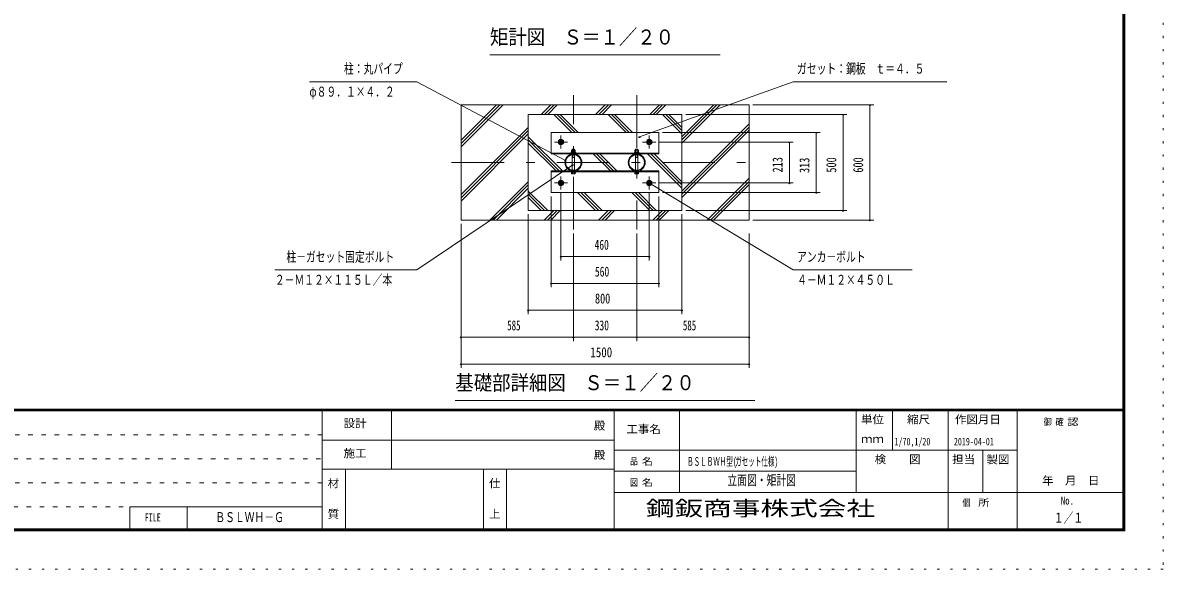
# Model space of a CAD drawing. Units: millimetres, scale not verified, with parts at other scales. Extents: x -31991 to 32006, y -14700 to 14700.
# Drawn here: x 11216 to 32006, y -14700 to -4742 of the extents above; entities that cross this region are included whole.
import ezdxf
from ezdxf.enums import TextEntityAlignment as Align

# ---------------------------------------------------------------- set-up
doc = ezdxf.new("R2010")
doc.units = ezdxf.units.MM
doc.header["$LTSCALE"] = 80
for name, pattern in [('USER1', [3, 1, -2]), ('USER3', [24, 12, -5, 2, -5]), ('USER4', [3, 0.5, -2.5])]:
    doc.linetypes.add(name, pattern=pattern)
doc.layers.add('0-1_0-F1TEXT', color=7, linetype='Continuous')
doc.layers.add('0-E_2-5DIM', color=7, linetype='Continuous')
for name, color, linetype, lineweight in [('0-6_2-02BOLD', 7, 'Continuous', 18), ('0-8_2-22CENTER', 3, 'USER3', 18), ('0-9_2-42THIN', 4, 'Continuous', 18), ('0-A_2-52DIM', 3, 'Continuous', 18), ('0-B_2-62HATCH', 2, 'Continuous', 18), ('0-C_F-F1PAPER', 5, 'Continuous', 18), ('0-D_F-E_J_ADD', 5, 'USER4', 18)]:
    doc.layers.add(name, color=color, linetype=linetype, lineweight=lineweight)
doc.styles.add('ＭＳ ゴシック', font='')
doc.styles.get('ＭＳ ゴシック').set_extended_font_data('MS Gothic')

msp = doc.modelspace()

# ---------------------------------------------------------------- linework, layer by layer
at = {"layer": '0-6_2-02BOLD'}
for p, q in [((21232.06, -7062.05), (21232.06, -7052.14)), ((21235.88, -7097.05), (21235.88, -7065.21)), ((21270.23, -7097.05), (21270.23, -7065.21)), ((22387.06, -7052.14), (22429.06, -7052.14)), ((22390.88, -7065.21), (22390.88, -7097.05)), ((22425.24, -7097.05), (22425.24, -7065.21)), ((22442.41, -7065.21), (22442.41, -7097.05)), ((20850.56, -7115.6), (22810.57, -7115.6)), ((21215.44, -7107.54), (21215.44, -7097.05)), ((21232.06, -7426.75), (21232.06, -7147.44)), ((21274.06, -7198.09), (21232.06, -7198.09)), ((21242.56, -7107.54), (21253.06, -7097.05)), ((21253.06, -7107.54), (21263.56, -7097.05)), ((21274.06, -7147.44), (21274.06, -7426.75)), ((21295.06, -7107.54), (21295.06, -7115.6)), ((22366.06, -7107.54), (22366.06, -7115.6)), ((22370.44, -7097.05), (22370.44, -7107.54)), ((22387.06, -7426.75), (22387.06, -7147.44)), ((22387.06, -7198.09), (22429.06, -7198.09)), ((22397.56, -7107.54), (22408.06, -7097.05)), ((22408.06, -7107.54), (22418.56, -7097.05)), ((22429.06, -7147.44), (22429.06, -7426.75)), ((22810.57, -7458.6), (20850.56, -7458.6)), ((21235.88, -7491.48), (21235.88, -7466.65)), ((21270.23, -7466.65), (21270.23, -7491.48)), ((22366.06, -7466.65), (22366.06, -7458.6)), ((22390.88, -7491.48), (22390.88, -7466.65)), ((22425.24, -7466.65), (22425.24, -7491.48))]:
    msp.add_line(p, q, dxfattribs=at)
for points in [[(19205.56, -8337.1), (19205.56, -6237.1), (24455.56, -6237.1), (24455.56, -8337.1)], [(20430.56, -8162.1), (23230.56, -8162.1), (23230.56, -6412.1), (20430.56, -6412.1)], [(20850.56, -7131.35), (20850.56, -6739.35), (22810.57, -6739.35), (22810.57, -7131.35)], [(21042.74, -6944.1), (21008.39, -6944.1), (20991.21, -6914.35), (21008.39, -6884.6), (21042.74, -6884.6), (21059.92, -6914.35)], [(22652.74, -6944.1), (22618.39, -6944.1), (22601.21, -6914.35), (22618.39, -6884.6), (22652.74, -6884.6), (22669.91, -6914.35)], [(22810.57, -7834.85), (22810.57, -7442.85), (20850.56, -7442.85), (20850.56, -7834.85)], [(21042.74, -7630.1), (21059.92, -7659.85), (21042.74, -7689.6), (21008.39, -7689.6), (20991.21, -7659.85), (21008.39, -7630.1)], [(22618.39, -7689.6), (22652.74, -7689.6), (22669.91, -7659.85), (22652.74, -7630.1), (22618.39, -7630.1), (22601.21, -7659.85)]]:
    msp.add_lwpolyline(points, close=True, dxfattribs=at)
for points in [[(21281.93, -7062.05), (21224.19, -7062.05), (21218.71, -7065.21), (21218.71, -7097.05)], [(21274.06, -7062.05), (21274.06, -7052.14), (21232.06, -7052.14), (21239.06, -7045.14), (21267.06, -7045.14), (21274.06, -7052.14)], [(21281.93, -7062.05), (21287.41, -7065.21), (21287.41, -7097.05)], [(22442.41, -7065.21), (22436.94, -7062.05), (22379.19, -7062.05), (22373.71, -7065.21), (22373.71, -7097.05)], [(22429.06, -7062.05), (22429.06, -7052.14), (22422.06, -7045.14), (22394.07, -7045.14), (22387.06, -7052.14), (22387.06, -7062.05)], [(21295.06, -7107.54), (21211.06, -7107.54), (21211.06, -7115.6)], [(21215.44, -7097.05), (21290.68, -7097.05), (21290.68, -7107.54)], [(22366.06, -7107.54), (22450.06, -7107.54), (22450.06, -7115.6)], [(22445.69, -7107.54), (22445.69, -7097.05), (22370.44, -7097.05)], [(21295.06, -7458.6), (21295.06, -7466.65), (21211.06, -7466.65), (21211.06, -7458.6)], [(21218.71, -7466.65), (21218.71, -7491.48), (21224.19, -7494.65), (21281.93, -7494.65), (21287.41, -7491.48), (21287.41, -7466.65)], [(22366.06, -7466.65), (22450.06, -7466.65), (22450.06, -7458.6)], [(22436.94, -7494.65), (22379.19, -7494.65), (22373.71, -7491.48), (22373.71, -7466.65)], [(22442.41, -7466.65), (22442.41, -7491.48), (22436.94, -7494.65)]]:
    msp.add_lwpolyline(points, dxfattribs=at)
for centre, radius in [((21025.56, -6914.35), 49), ((21025.56, -6914.35), 37.62), ((21025.56, -6914.35), 28.88), ((21025.56, -6914.35), 21), ((22635.56, -6914.35), 49), ((22635.56, -6914.35), 37.62), ((22635.56, -6914.35), 28.88), ((22635.56, -6914.35), 21), ((21253.06, -7287.1), 155.93), ((21253.06, -7287.1), 141.22), ((22408.06, -7287.1), 155.93), ((22408.06, -7287.1), 141.22), ((21025.56, -7659.85), 49), ((21025.56, -7659.85), 37.62), ((21025.56, -7659.85), 28.88), ((21025.56, -7659.85), 21), ((22635.56, -7659.85), 49), ((22635.56, -7659.85), 37.62), ((22635.56, -7659.85), 28.88), ((22635.56, -7659.85), 21)]:
    msp.add_circle(centre, radius, dxfattribs=at)
for centre, radius, start, end in [((21227.3, -7075.29), 13.24, 49.5701, 90), ((21253.06, -7110.27), 48.23, 69.13593, 110.86406), ((21278.83, -7075.29), 13.24, 90, 130.42989), ((22382.3, -7075.29), 13.24, 49.5701, 90), ((22408.06, -7110.27), 48.23, 69.13593, 110.86406), ((22433.83, -7075.29), 13.24, 90, 130.42989), ((21227.3, -7481.41), 13.24, 270, 310.42989), ((21253.06, -7446.42), 48.23, 249.13593, 290.86406), ((21278.83, -7481.41), 13.24, 229.5701, 270), ((22382.3, -7481.41), 13.24, 270, 310.42989), ((22408.06, -7446.42), 48.23, 249.13593, 290.86406), ((22433.83, -7481.41), 13.24, 229.5701, 270)]:
    msp.add_arc(centre, radius, start, end, dxfattribs=at)
at = {"layer": '0-8_2-22CENTER'}
for p, q in [((21253.06, -8512.1), (21253.06, -6062.09)), ((22408.06, -6062.1), (22408.06, -8512.1)), ((21025.56, -6794.84), (21025.56, -7033.85)), ((22635.56, -6794.84), (22635.56, -7033.85)), ((21145.07, -6914.35), (20906.05, -6914.35)), ((22516.05, -6914.35), (22755.07, -6914.35)), ((19030.56, -7287.1), (24630.56, -7287.1)), ((21145.07, -7659.85), (20906.05, -7659.85)), ((21025.56, -7779.35), (21025.56, -7540.34)), ((22755.07, -7659.85), (22516.05, -7659.85)), ((22635.56, -7540.34), (22635.56, -7779.35))]:
    msp.add_line(p, q, dxfattribs=at)
at = {"layer": '0-9_2-42THIN'}
for p, q in [((21237.31, -7046.89), (21237.31, -7062.05)), ((21268.81, -7062.05), (21268.81, -7046.89)), ((22392.31, -7046.89), (22392.31, -7062.05)), ((22423.81, -7062.05), (22423.81, -7046.89))]:
    msp.add_line(p, q, dxfattribs=at)
for points in [[(21232.06, -7207.18), (21237.31, -7198.09), (21237.31, -7146.75)], [(21268.81, -7146.75), (21268.81, -7198.09), (21274.06, -7207.18)], [(22392.31, -7146.75), (22392.31, -7198.09), (22387.06, -7207.18)], [(22429.06, -7207.18), (22423.81, -7198.09), (22423.81, -7146.75)]]:
    msp.add_lwpolyline(points, dxfattribs=at)
for centre in [(21025.56, -6914.35), (22635.56, -6914.35), (21025.56, -7659.85), (22635.56, -7659.85)]:
    msp.add_circle(centre, 15.75, dxfattribs=at)
at = {"layer": '0-A_2-52DIM'}
for p, q in [((19730.56, -5327.1), (23930.56, -5327.1)), ((25260.56, -5817.1), (22458.84, -6820.08)), ((28060.56, -5817.1), (25260.55, -5817.1)), ((26240.56, -6412.1), (23300.56, -6412.1)), ((24525.56, -6237.1), (26730.56, -6237.1)), ((26184.56, -6412.1), (26156.56, -6412.1)), ((26170.56, -6412.1), (26170.56, -8162.1)), ((26674.56, -6237.1), (26646.56, -6237.1)), ((26660.56, -6237.1), (26660.56, -8337.1)), ((22472.84, -6820.08), (22444.84, -6820.08)), ((25750.56, -6739.35), (22880.57, -6739.35)), ((25694.56, -6739.35), (25666.56, -6739.35)), ((25680.56, -7834.85), (25680.56, -6739.35)), ((22825.07, -6914.35), (25260.56, -6914.35)), ((25204.56, -6914.35), (25176.56, -6914.35)), ((25190.56, -6914.35), (25190.56, -7659.85)), ((21122.21, -7251.66), (21094.21, -7251.66)), ((21255.81, -7329.82), (21227.81, -7329.82)), ((22656.28, -7667.12), (22628.28, -7667.12)), ((22642.28, -7667.12), (25260.56, -9247.1)), ((25260.56, -7659.85), (22825.07, -7659.85)), ((25204.56, -7659.85), (25176.56, -7659.85)), ((21025.56, -9072.1), (21025.56, -7849.36)), ((22635.56, -7849.36), (22635.56, -9072.1)), ((22880.57, -7834.85), (25750.56, -7834.85)), ((25694.56, -7834.85), (25666.56, -7834.85)), ((20850.56, -7904.85), (20850.56, -9562.1)), ((22810.57, -9562.1), (22810.57, -7904.85)), ((20430.56, -10052.1), (20430.56, -8232.09)), ((23230.56, -8232.09), (23230.56, -10052.1)), ((26240.56, -8162.1), (23300.56, -8162.1)), ((26184.56, -8162.1), (26156.56, -8162.1)), ((19205.56, -11032.09), (19205.56, -8407.1)), ((26730.56, -8337.1), (24525.56, -8337.1)), ((26674.56, -8337.1), (26646.56, -8337.1)), ((21253.06, -10542.1), (21253.06, -8582.1)), ((22408.06, -8582.1), (22408.06, -10542.1)), ((24455.56, -8582.1), (24455.56, -11032.1)), ((21039.56, -9002.1), (21011.56, -9002.1)), ((22635.56, -9002.1), (21025.56, -9002.1)), ((22649.56, -9002.1), (22621.56, -9002.1)), ((25260.56, -9247.1), (27430.57, -9247.1)), ((20864.56, -9492.1), (20836.56, -9492.1)), ((20850.56, -9492.1), (22810.57, -9492.1)), ((22824.57, -9492.1), (22796.57, -9492.1)), ((20444.56, -9982.1), (20416.56, -9982.1)), ((23230.56, -9982.09), (20430.56, -9982.09)), ((23244.56, -9982.1), (23216.56, -9982.1)), ((19219.56, -10472.1), (19191.56, -10472.1)), ((19205.56, -10472.1), (24455.56, -10472.1)), ((21267.06, -10472.1), (21239.06, -10472.1)), ((22422.06, -10472.1), (22394.06, -10472.1)), ((24469.56, -10472.1), (24441.56, -10472.1)), ((19219.56, -10962.1), (19191.56, -10962.1)), ((24455.56, -10962.1), (19205.56, -10962.1)), ((24469.56, -10962.1), (24441.56, -10962.1)), ((24560.56, -11627.09), (19100.56, -11627.09))]:
    msp.add_line(p, q, dxfattribs=at)
for points in [[(21108.21, -7251.66), (18400.56, -5817.1), (16440.55, -5817.1)], [(21241.81, -7329.82), (18400.56, -9247.1), (15810.55, -9247.1)]]:
    msp.add_lwpolyline(points, dxfattribs=at)
for centre in [(26170.56, -6412.1), (26660.56, -6237.1), (22458.84, -6820.08), (25680.56, -6739.35), (25190.56, -6914.35), (21108.21, -7251.66), (21241.81, -7329.82), (22642.28, -7667.12), (25190.56, -7659.85), (25680.56, -7834.85), (26170.56, -8162.1), (26660.56, -8337.1), (21025.56, -9002.1), (22635.56, -9002.1), (20850.56, -9492.1), (22810.57, -9492.1), (20430.56, -9982.1), (23230.56, -9982.1), (19205.56, -10472.1), (21253.06, -10472.1), (22408.06, -10472.1), (24455.56, -10472.1), (19205.56, -10962.1), (24455.56, -10962.1)]:
    msp.add_arc(centre, 14, 180, 0, dxfattribs=at)
at = {"layer": '0-B_2-62HATCH'}
for p, q in [((19851.32, -6237.1), (19205.56, -6882.85)), ((19205.56, -6942.25), (19910.71, -6237.1)), ((19970.11, -6237.1), (19205.56, -7001.65)), ((20666.27, -6412.1), (20841.27, -6237.1)), ((20900.67, -6237.1), (20725.67, -6412.1)), ((20785.06, -6412.1), (20960.06, -6237.1)), ((21223.42, -6739.35), (20896.16, -6412.1)), ((20955.56, -6412.1), (21282.81, -6739.35)), ((21342.21, -6739.35), (21014.96, -6412.1)), ((21831.21, -6237.1), (21656.21, -6412.1)), ((21715.61, -6412.1), (21890.61, -6237.1)), ((21950.01, -6237.1), (21775, -6412.1)), ((21886.12, -6412.1), (22213.36, -6739.35)), ((22272.76, -6739.35), (21945.51, -6412.1)), ((22004.9, -6412.1), (22332.16, -6739.35)), ((22646.16, -6412.1), (22821.17, -6237.1)), ((22880.57, -6237.1), (22705.56, -6412.1)), ((22764.96, -6412.1), (22939.96, -6237.1)), ((22876.06, -6412.1), (23230.56, -6766.6)), ((22935.46, -6412.1), (23230.56, -6707.2)), ((23230.56, -6647.8), (22994.86, -6412.1)), ((23230.56, -6817.65), (23811.11, -6237.1)), ((23870.51, -6237.1), (23230.56, -6877.05)), ((23230.56, -6936.44), (23929.91, -6237.1)), ((19205.56, -7872.8), (20430.56, -6647.8)), ((24455.56, -6582.6), (23230.56, -7807.6)), ((23230.56, -7867), (24455.56, -6642)), ((20430.56, -6707.2), (19205.56, -7932.2)), ((19205.56, -7991.6), (20430.56, -6766.6)), ((20430.56, -6817.65), (21055.76, -7442.85)), ((24455.56, -6701.39), (23230.56, -7926.39)), ((20996.36, -7442.85), (20430.56, -6877.05)), ((20430.56, -6936.44), (20936.96, -7442.85)), ((21926.92, -7442.85), (21615.41, -7131.35)), ((21674.81, -7131.35), (21986.31, -7442.85)), ((22045.71, -7442.85), (21734.2, -7131.35)), ((23230.56, -7756.55), (22605.36, -7131.35)), ((22664.76, -7131.35), (23230.56, -7697.15)), ((23230.56, -7637.75), (22724.16, -7131.35)), ((20430.56, -7637.75), (19731.21, -8337.1)), ((23691.01, -8337.1), (24455.56, -7572.55)), ((24455.56, -7631.95), (23750.41, -8337.1)), ((23809.81, -8337.1), (24455.56, -7691.34)), ((19790.61, -8337.1), (20430.56, -7697.15)), ((20430.56, -7756.55), (19850.01, -8337.1)), ((20785.05, -8162.1), (20430.56, -7807.6)), ((20430.56, -7867), (20725.67, -8162.1)), ((21328.97, -7834.85), (21656.21, -8162.1)), ((21715.61, -8162.1), (21388.36, -7834.85)), ((21447.76, -7834.85), (21775, -8162.1)), ((22646.16, -8162.1), (22318.91, -7834.85)), ((22378.31, -7834.85), (22705.55, -8162.1)), ((22764.95, -8162.1), (22437.7, -7834.85)), ((20666.27, -8162.1), (20430.56, -7926.39)), ((20721.17, -8337.1), (20896.17, -8162.1)), ((20955.57, -8162.1), (20780.57, -8337.1)), ((20839.96, -8337.1), (21014.96, -8162.1)), ((21886.12, -8162.1), (21711.11, -8337.1)), ((21770.51, -8337.1), (21945.51, -8162.1)), ((22004.91, -8162.1), (21829.91, -8337.1)), ((22701.06, -8337.1), (22876.06, -8162.1)), ((22935.46, -8162.1), (22760.46, -8337.1)), ((22819.86, -8337.1), (22994.86, -8162.1))]:
    msp.add_line(p, q, dxfattribs=at)
at = {"layer": '0-C_F-F1PAPER'}
for p, q in [((31270.67, -11781), (-8839.33, -11781)), ((-8839.33, -11784.5), (31270.67, -11784.5)), ((31270.67, -11788), (-8839.33, -11788)), ((-8839.33, -11791.5), (31270.67, -11791.5)), ((31270.67, -11795), (-8839.33, -11795)), ((-8839.33, -11798.5), (31270.67, -11798.5)), ((31270.67, -11802), (-8839.33, -11802)), ((-8839.33, -11805.5), (31270.67, -11805.5)), ((31270.67, -11809), (-8839.33, -11809)), ((-8839.33, -11812.5), (31270.67, -11812.5)), ((31270.67, -11816), (-8839.33, -11816)), ((16675.68, -14000), (16675.68, -11816)), ((17935.68, -12880), (17935.68, -11816)), ((21995.68, -14000), (21995.68, -11816)), ((23185.68, -11816), (23185.68, -13300)), ((26405.68, -13300), (26405.68, -11816)), ((27070.68, -11816), (27070.68, -12530)), ((28085.68, -14000), (28085.68, -11816)), ((29345.68, -14000), (29345.68, -11816)), ((16675.68, -12348), (21995.68, -12348)), ((21995.68, -12530), (29345.68, -12530)), ((28715.67, -12530), (28715.67, -13300)), ((21995.68, -12880), (16675.68, -12880)), ((17095.67, -12880), (17095.67, -14000)), ((19615.68, -12880), (19615.68, -14000)), ((20035.67, -14000), (20035.67, -12880)), ((26405.68, -12915), (21995.68, -12915)), ((21995.68, -13300), (31305.67, -13300)), ((13164.48, -13563.2), (16675.68, -13563.2)), ((13164.48, -13563.2), (13164.48, -14000)), ((14214.48, -14000), (14214.48, -13563.2))]:
    msp.add_line(p, q, dxfattribs=at)
at = {"layer": '0-C_F-F1PAPER', "color": 6, "linetype": 'USER1'}
for p, q in [((16675.68, -12252.8), (-8874.33, -12252.8)), ((-8874.33, -12689.6), (16675.68, -12689.6)), ((16675.68, -13126.4), (-8874.33, -13126.4)), ((-8874.33, -13563.2), (13164.48, -13563.2))]:
    msp.add_line(p, q, dxfattribs=at)
at = {"layer": '0-C_F-F1PAPER'}
for points in [[(31305.67, -14000), (-8874.33, -14000), (-8874.33, 14140), (31305.67, 14140)], [(31302.17, -13996.5), (31302.17, 14136.5), (-8870.83, 14136.5), (-8870.83, -13996.5)], [(31298.67, -13993), (31298.67, 14133), (-8867.33, 14133), (-8867.33, -13993)], [(31295.17, -13989.5), (-8863.83, -13989.5), (-8863.83, 14129.5), (31295.17, 14129.5)], [(31291.67, -13986), (31291.67, 14126), (-8860.33, 14126), (-8860.33, -13986)], [(31288.17, -13982.5), (-8856.83, -13982.5), (-8856.83, 14122.5), (31288.17, 14122.5)], [(31284.67, -13979), (31284.67, 14119), (-8853.33, 14119), (-8853.33, -13979)], [(31281.17, -13975.5), (-8849.83, -13975.5), (-8849.83, 14115.5), (31281.17, 14115.5)], [(31277.67, -13972), (-8846.33, -13972), (-8846.33, 14112), (31277.67, 14112)], [(31274.17, -13968.5), (-8842.83, -13968.5), (-8842.83, 14108.5), (31274.17, 14108.5)], [(31270.67, -13965), (31270.67, 14105), (-8839.33, 14105), (-8839.33, -13965)]]:
    msp.add_lwpolyline(points, close=True, dxfattribs=at)
at = {"layer": '0-D_F-E_J_ADD'}
msp.add_lwpolyline([(32005.67, -14700), (-9574.33, -14700), (-9574.33, 14700), (32005.67, 14700)], close=True, dxfattribs=at)

# ---------------------------------------------------------------- texts
at = {"layer": '0-1_0-F1TEXT', "style": 'ＭＳ ゴシック'}
for s, height, width, p in [('1/70,1/20', 136.8, 0.65, (27107.33, -12483.38)), ('2019-04-01', 136.8, 0.65, (28190.67, -12483.38)), ('ＢＳＬＢＷＨ型(', 155, 0.55, (23325.68, -12862.5)), ('ガセット仕様)', 155, 0.55, (24202.47, -12862.5)), ('立面図・矩計図', 182.3, 0.7, (24060.68, -13222.63)), ('ＢＳＬＷＨ－Ｇ', 182.3, 0.7, (14724.9, -13896.73)), ('１／１', 182.3, 0.7, (30010.67, -13908.29))]:
    msp.add_text(s, height=height, dxfattribs=dict(at, width=width)).set_placement(p, align=Align.BOTTOM_LEFT)
at = {"layer": '0-A_2-52DIM', "color": 7, "style": 'ＭＳ ゴシック'}
for s, height, width, p in [('矩計図\u3000Ｓ＝１／２０', 273.5, 0.9, (19730.56, -5219.79)), ('柱：丸パイプ', 182.3, 0.7, (17070.56, -5722.23)), ('ガセット：鋼板\u3000ｔ＝４．５', 182.3, 0.7, (25330.56, -5722.23)), ('φ８９．１×４．２', 182.3, 0.7, (16440.55, -6142.23)), ('460', 182.3, 0.7, (21639.01, -8932.09)), ('柱－ガセット固定ボルト', 182.3, 0.7, (16020.56, -9152.23)), ('アンカ－ボルト', 182.3, 0.7, (25330.56, -9152.23)), ('２－Ｍ１２×１１５Ｌ／本', 182.3, 0.7, (15810.55, -9572.23)), ('560', 182.3, 0.7, (21645.85, -9422.09)), ('４－Ｍ１２×４５０Ｌ', 182.3, 0.7, (25330.56, -9572.23)), ('800', 182.3, 0.75, (21646.59, -9912.1)), ('585', 182.3, 0.65, (20047.46, -10402.1)), ('330', 182.3, 0.7, (21641.81, -10402.1)), ('585', 182.3, 0.65, (23249.96, -10402.1)), ('1500', 182.3, 0.8, (21563.18, -10892.1)), ('基礎部詳細図\u3000Ｓ＝１／２０', 273.5, 0.9, (19100.56, -11519.79))]:
    msp.add_text(s, height=height, dxfattribs=dict(at, width=width)).set_placement(p, align=Align.BOTTOM_LEFT)
at = {"layer": '0-A_2-52DIM', "color": 7, "style": 'ＭＳ ゴシック', "width": 0.75}
for s, p in [('213', (25120.56, -7469.04)), ('313', (25610.56, -7478.9)), ('500', (26100.56, -7472.52)), ('600', (26590.56, -7473.1))]:
    msp.add_text(s, height=182.3, rotation=90, dxfattribs=at).set_placement(p, align=Align.BOTTOM_LEFT)
at = {"layer": '0-C_F-F1PAPER', "color": 7, "style": 'ＭＳ ゴシック'}
for s, height, width, p in [('設計', 145.9, 1.05, (17064.18, -12157.36)), ('殿', 145.9, 1.05, (21624.68, -12202.1)), ('工事名', 145.9, 1.05, (22219.68, -12265.1)), ('単位', 145.9, 1.05, (26496.68, -12086.6)), ('縮尺', 145.9, 1.05, (27336.68, -12086.6)), ('作図月日', 145.9, 1.05, (28210.13, -12088.03)), ('御 ', 124, 0.85, (29825.53, -12116.2)), ('確 ', 124, 0.85, (30041.67, -12116.2)), ('認', 124, 1.2, (30257.81, -12116.2)), ('ｍｍ', 145.9, 1.05, (26496.68, -12443.6)), ('施工', 145.9, 1.05, (17064.18, -12706.1)), ('殿', 145.9, 1.05, (21624.68, -12734.1)), ('品 ', 124, 0.85, (22284.43, -12834.5)), ('名', 124, 1.2, (22500.57, -12834.5)), ('検\u3000\u3000図', 145.9, 1.05, (26745.18, -12814.6)), ('担当', 145.9, 1.05, (28159.18, -12814.6)), ('製図', 145.9, 1.05, (28783.55, -12818.04)), ('材', 145.9, 1.05, (16773.68, -13252.1)), ('仕', 145.9, 1.05, (19713.68, -13252.1)), ('図 ', 124, 0.85, (22284.43, -13219.5)), ('名', 124, 1.2, (22500.57, -13219.5)), ('\u3000年\u3000月\u3000日', 145.9, 1.05, (29588.91, -13202.3)), ('個  ', 124, 0.85, (28344.68, -13587)), ('所', 124, 1.2, (28632.86, -13587)), ('No.', 145.9, 0.8, (30140.18, -13567.1)), ('FILE', 145.9, 0.7, (13439.23, -13873.7)), ('質', 145.9, 1.05, (16773.68, -13812.1)), ('上', 145.9, 1.05, (19713.68, -13812.1))]:
    msp.add_text(s, height=height, dxfattribs=dict(at, width=width)).set_placement(p, align=Align.BOTTOM_LEFT)
at = {"layer": '0-E_2-5DIM', "style": 'ＭＳ ゴシック', "width": 1.4}
msp.add_text('鋼鈑商事株式会社', height=273.5, dxfattribs=at).set_placement((22574.18, -13808.88), align=Align.BOTTOM_LEFT)

doc.saveas('drawing.dxf')
